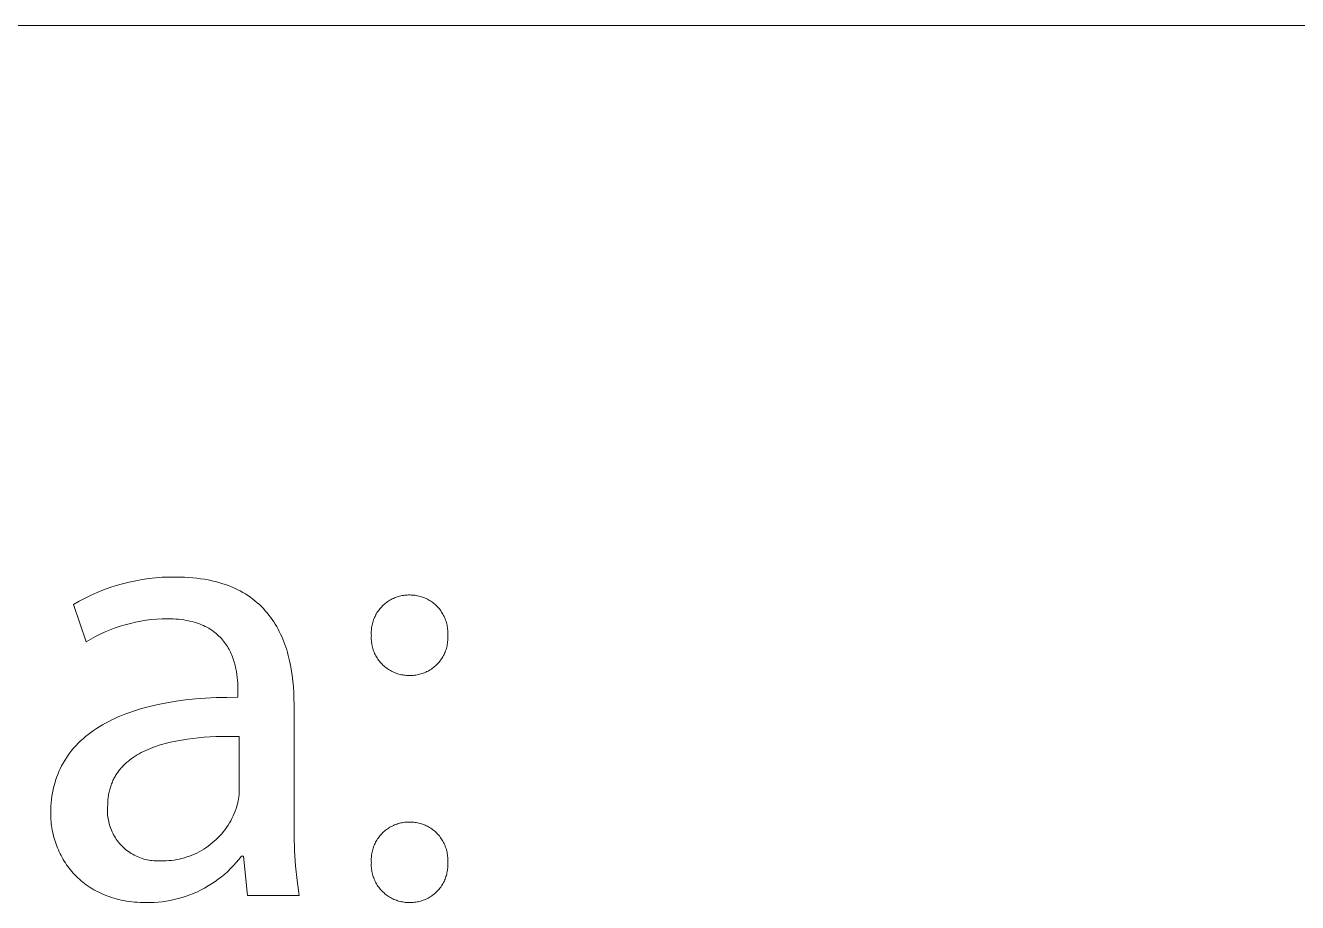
# Model space of a CAD drawing. Header units: millimetres. Extents: x 1287 to 5317, y -239 to 2577.
# Drawn here: x 5060.4 to 5140.2, y 43.8 to 98.8 of the extents above; entities that cross this region are included whole.
import ezdxf

# ---------------------------------------------------------------- set-up
doc = ezdxf.new("R2010")
doc.units = ezdxf.units.MM
doc.header["$MEASUREMENT"] = 0
doc.layers.add('Domyślny', color=7, linetype='Continuous', true_color=0x000000)

msp = doc.modelspace()

# ---------------------------------------------------------------- linework, layer by layer
at = {"layer": 'Domyślny', "color": 18, "lineweight": 15, "true_color": 0x000000}
for p, q in [((4961.241, 98.791), (5313.209, 98.791)), ((5066.482, 63.784), (5066.89, 63.886)), ((5066.89, 63.886), (5067.301, 63.975)), ((5067.301, 63.975), (5067.715, 64.049)), ((5067.715, 64.049), (5068.131, 64.109)), ((5068.131, 64.109), (5068.549, 64.154)), ((5068.549, 64.154), (5068.969, 64.185)), ((5068.969, 64.185), (5069.389, 64.202)), ((5069.389, 64.202), (5069.81, 64.203)), ((5069.81, 64.203), (5070.086, 64.201)), ((5070.086, 64.201), (5070.356, 64.192)), ((5070.356, 64.192), (5070.62, 64.177)), ((5070.62, 64.177), (5070.877, 64.157)), ((5070.877, 64.157), (5071.128, 64.131)), ((5071.128, 64.131), (5071.373, 64.1)), ((5071.373, 64.1), (5071.611, 64.063)), ((5071.611, 64.063), (5071.843, 64.021)), ((5071.843, 64.021), (5072.069, 63.974)), ((5072.069, 63.974), (5072.29, 63.922)), ((5072.29, 63.922), (5072.504, 63.864)), ((5072.504, 63.864), (5072.712, 63.802)), ((5064.131, 62.879), (5064.509, 63.064)), ((5064.509, 63.064), (5064.893, 63.235)), ((5064.893, 63.235), (5065.283, 63.393)), ((5065.283, 63.393), (5065.678, 63.537)), ((5065.678, 63.537), (5066.078, 63.667)), ((5066.078, 63.667), (5066.482, 63.784)), ((5072.712, 63.802), (5072.915, 63.735)), ((5072.915, 63.735), (5073.112, 63.664)), ((5073.112, 63.664), (5073.303, 63.587)), ((5073.303, 63.587), (5073.489, 63.507)), ((5073.489, 63.507), (5073.669, 63.421)), ((5073.669, 63.421), (5073.844, 63.332)), ((5073.844, 63.332), (5074.013, 63.238)), ((5074.013, 63.238), (5074.177, 63.14)), ((5074.177, 63.14), (5074.336, 63.038)), ((5074.336, 63.038), (5074.49, 62.933)), ((5083.924, 63.02), (5084.005, 63.037)), ((5084.005, 63.037), (5084.085, 63.05)), ((5084.085, 63.05), (5084.167, 63.062)), ((5084.167, 63.062), (5084.248, 63.07)), ((5084.248, 63.07), (5084.33, 63.075)), ((5084.33, 63.075), (5084.412, 63.078)), ((5084.412, 63.078), (5084.494, 63.077)), ((5084.494, 63.077), (5084.576, 63.076)), ((5084.576, 63.076), (5084.657, 63.073)), ((5084.657, 63.073), (5084.738, 63.066)), ((5084.738, 63.066), (5084.818, 63.056)), ((5084.818, 63.056), (5084.899, 63.044)), ((5084.899, 63.044), (5084.979, 63.029)), ((5084.979, 63.029), (5085.058, 63.012)), ((5063.395, 62.472), (5063.759, 62.682)), ((5064.2, 60.137), (5063.395, 62.472)), ((5063.759, 62.682), (5064.131, 62.879)), ((5074.49, 62.933), (5074.639, 62.823)), ((5074.639, 62.823), (5074.782, 62.709)), ((5074.782, 62.709), (5074.921, 62.592)), ((5074.921, 62.592), (5075.055, 62.472)), ((5075.055, 62.472), (5075.184, 62.348)), ((5075.184, 62.348), (5075.308, 62.22)), ((5082.619, 62.219), (5082.672, 62.281)), ((5082.672, 62.281), (5082.728, 62.342)), ((5082.728, 62.342), (5082.785, 62.4)), ((5082.785, 62.4), (5082.845, 62.456)), ((5082.845, 62.456), (5082.906, 62.511)), ((5082.906, 62.511), (5082.97, 62.563)), ((5082.97, 62.563), (5083.035, 62.613)), ((5083.035, 62.613), (5083.102, 62.661)), ((5083.102, 62.661), (5083.17, 62.706)), ((5083.17, 62.706), (5083.24, 62.749)), ((5083.24, 62.749), (5083.312, 62.789)), ((5083.312, 62.789), (5083.384, 62.827)), ((5083.384, 62.827), (5083.458, 62.863)), ((5083.458, 62.863), (5083.534, 62.896)), ((5083.534, 62.896), (5083.61, 62.926)), ((5083.61, 62.926), (5083.687, 62.953)), ((5083.687, 62.953), (5083.765, 62.978)), ((5083.765, 62.978), (5083.844, 63)), ((5083.844, 63), (5083.924, 63.02)), ((5085.058, 63.012), (5085.137, 62.991)), ((5085.137, 62.991), (5085.214, 62.968)), ((5085.214, 62.968), (5085.292, 62.943)), ((5085.292, 62.943), (5085.368, 62.914)), ((5085.368, 62.914), (5085.443, 62.884)), ((5085.443, 62.884), (5085.517, 62.85)), ((5085.517, 62.85), (5085.59, 62.814)), ((5085.59, 62.814), (5085.661, 62.776)), ((5085.661, 62.776), (5085.732, 62.735)), ((5085.732, 62.735), (5085.8, 62.692)), ((5085.8, 62.692), (5085.868, 62.646)), ((5085.868, 62.646), (5085.933, 62.598)), ((5085.933, 62.598), (5085.997, 62.548)), ((5085.997, 62.548), (5086.059, 62.496)), ((5086.059, 62.496), (5086.12, 62.442)), ((5086.12, 62.442), (5086.178, 62.385)), ((5086.178, 62.385), (5086.235, 62.327)), ((5086.235, 62.327), (5086.289, 62.267)), ((5086.289, 62.267), (5086.342, 62.205)), ((5067.621, 61.438), (5067.293, 61.374)), ((5067.952, 61.491), (5067.621, 61.438)), ((5068.284, 61.532), (5067.952, 61.491)), ((5068.617, 61.561), (5068.284, 61.532)), ((5068.952, 61.58), (5068.617, 61.561)), ((5069.286, 61.586), (5068.952, 61.58)), ((5069.47, 61.584), (5069.286, 61.586)), ((5069.65, 61.578), (5069.47, 61.584)), ((5069.824, 61.568), (5069.65, 61.578)), ((5069.993, 61.553), (5069.824, 61.568)), ((5070.157, 61.535), (5069.993, 61.553)), ((5070.316, 61.513), (5070.157, 61.535)), ((5070.471, 61.487), (5070.316, 61.513)), ((5070.621, 61.458), (5070.471, 61.487)), ((5070.766, 61.425), (5070.621, 61.458)), ((5075.308, 62.22), (5075.428, 62.09)), ((5075.428, 62.09), (5075.543, 61.956)), ((5075.543, 61.956), (5075.654, 61.819)), ((5075.654, 61.819), (5075.76, 61.679)), ((5075.76, 61.679), (5075.862, 61.536)), ((5075.862, 61.536), (5075.959, 61.39)), ((5082.163, 61.353), (5082.187, 61.432)), ((5082.187, 61.432), (5082.214, 61.51)), ((5082.214, 61.51), (5082.243, 61.586)), ((5082.243, 61.586), (5082.275, 61.662)), ((5082.275, 61.662), (5082.309, 61.737)), ((5082.309, 61.737), (5082.346, 61.81)), ((5082.346, 61.81), (5082.385, 61.882)), ((5082.385, 61.882), (5082.427, 61.952)), ((5082.427, 61.952), (5082.472, 62.021)), ((5082.472, 62.021), (5082.518, 62.089)), ((5082.518, 62.089), (5082.567, 62.155)), ((5082.567, 62.155), (5082.619, 62.219)), ((5086.342, 62.205), (5086.392, 62.141)), ((5086.392, 62.141), (5086.44, 62.075)), ((5086.44, 62.075), (5086.486, 62.008)), ((5086.486, 62.008), (5086.529, 61.939)), ((5086.529, 61.939), (5086.57, 61.869)), ((5086.57, 61.869), (5086.609, 61.798)), ((5086.609, 61.798), (5086.645, 61.725)), ((5086.645, 61.725), (5086.679, 61.651)), ((5086.679, 61.651), (5086.71, 61.576)), ((5086.71, 61.576), (5086.738, 61.5)), ((5086.738, 61.5), (5086.764, 61.423)), ((5065.384, 60.759), (5065.08, 60.619)), ((5065.693, 60.889), (5065.384, 60.759)), ((5066.006, 61.008), (5065.693, 60.889)), ((5066.323, 61.116), (5066.006, 61.008)), ((5066.643, 61.213), (5066.323, 61.116)), ((5066.966, 61.299), (5066.643, 61.213)), ((5067.293, 61.374), (5066.966, 61.299)), ((5070.907, 61.389), (5070.766, 61.425)), ((5071.043, 61.35), (5070.907, 61.389)), ((5071.175, 61.307), (5071.043, 61.35)), ((5071.303, 61.261), (5071.175, 61.307)), ((5071.426, 61.213), (5071.303, 61.261)), ((5071.545, 61.161), (5071.426, 61.213)), ((5071.66, 61.106), (5071.545, 61.161)), ((5071.771, 61.049), (5071.66, 61.106)), ((5071.878, 60.989), (5071.771, 61.049)), ((5071.98, 60.927), (5071.878, 60.989)), ((5072.08, 60.862), (5071.98, 60.927)), ((5072.175, 60.795), (5072.08, 60.862)), ((5072.267, 60.726), (5072.175, 60.795)), ((5072.355, 60.654), (5072.267, 60.726)), ((5072.439, 60.581), (5072.355, 60.654)), ((5075.959, 61.39), (5076.052, 61.242)), ((5076.052, 61.242), (5076.142, 61.091)), ((5076.142, 61.091), (5076.227, 60.938)), ((5076.227, 60.938), (5076.308, 60.782)), ((5076.308, 60.782), (5076.385, 60.624)), ((5082.073, 60.705), (5082.074, 60.787)), ((5082.074, 60.623), (5082.073, 60.705)), ((5082.074, 60.787), (5082.079, 60.869)), ((5082.079, 60.869), (5082.086, 60.951)), ((5082.086, 60.951), (5082.096, 61.032)), ((5082.096, 61.032), (5082.108, 61.113)), ((5082.108, 61.113), (5082.124, 61.194)), ((5082.124, 61.194), (5082.142, 61.274)), ((5082.142, 61.274), (5082.163, 61.353)), ((5086.764, 61.423), (5086.788, 61.345)), ((5086.788, 61.345), (5086.808, 61.267)), ((5086.808, 61.267), (5086.826, 61.187)), ((5086.826, 61.187), (5086.841, 61.108)), ((5086.841, 61.108), (5086.854, 61.027)), ((5086.854, 61.027), (5086.863, 60.947)), ((5086.863, 60.947), (5086.87, 60.866)), ((5086.87, 60.866), (5086.874, 60.785)), ((5086.874, 60.785), (5086.876, 60.703)), ((5086.876, 60.703), (5086.874, 60.622)), ((5064.488, 60.308), (5064.2, 60.137)), ((5064.781, 60.468), (5064.488, 60.308)), ((5065.08, 60.619), (5064.781, 60.468)), ((5072.52, 60.505), (5072.439, 60.581)), ((5072.598, 60.428), (5072.52, 60.505)), ((5072.672, 60.349), (5072.598, 60.428)), ((5072.743, 60.268), (5072.672, 60.349)), ((5072.811, 60.186), (5072.743, 60.268)), ((5072.875, 60.102), (5072.811, 60.186)), ((5072.937, 60.017), (5072.875, 60.102)), ((5072.995, 59.931), (5072.937, 60.017)), ((5073.051, 59.843), (5072.995, 59.931)), ((5073.104, 59.755), (5073.051, 59.843)), ((5076.385, 60.624), (5076.458, 60.464)), ((5076.458, 60.464), (5076.527, 60.301)), ((5076.527, 60.301), (5076.593, 60.137)), ((5076.593, 60.137), (5076.654, 59.971)), ((5076.654, 59.971), (5076.713, 59.802)), ((5082.079, 60.541), (5082.074, 60.623)), ((5082.074, 60.376), (5082.075, 60.459)), ((5082.076, 60.294), (5082.074, 60.376)), ((5082.075, 60.459), (5082.079, 60.541)), ((5082.081, 60.211), (5082.076, 60.294)), ((5082.089, 60.129), (5082.081, 60.211)), ((5082.1, 60.048), (5082.089, 60.129)), ((5082.113, 59.966), (5082.1, 60.048)), ((5082.13, 59.886), (5082.113, 59.966)), ((5082.149, 59.805), (5082.13, 59.886)), ((5086.824, 59.891), (5086.805, 59.811)), ((5086.84, 59.971), (5086.824, 59.891)), ((5086.852, 60.052), (5086.84, 59.971)), ((5086.862, 60.133), (5086.852, 60.052)), ((5086.87, 60.214), (5086.862, 60.133)), ((5086.874, 60.622), (5086.87, 60.541)), ((5086.87, 60.541), (5086.874, 60.459)), ((5086.874, 60.296), (5086.87, 60.214)), ((5086.874, 60.459), (5086.875, 60.378)), ((5086.875, 60.378), (5086.874, 60.296)), ((5073.154, 59.665), (5073.104, 59.755)), ((5073.201, 59.574), (5073.154, 59.665)), ((5073.246, 59.483), (5073.201, 59.574)), ((5073.288, 59.391), (5073.246, 59.483)), ((5073.327, 59.299), (5073.288, 59.391)), ((5073.365, 59.206), (5073.327, 59.299)), ((5073.4, 59.112), (5073.365, 59.206)), ((5073.432, 59.019), (5073.4, 59.112)), ((5076.713, 59.802), (5076.768, 59.633)), ((5076.768, 59.633), (5076.819, 59.461)), ((5076.819, 59.461), (5076.867, 59.288)), ((5076.867, 59.288), (5076.911, 59.114)), ((5076.911, 59.114), (5076.953, 58.938)), ((5082.171, 59.726), (5082.149, 59.805)), ((5082.196, 59.647), (5082.171, 59.726)), ((5082.223, 59.569), (5082.196, 59.647)), ((5082.253, 59.493), (5082.223, 59.569)), ((5082.286, 59.417), (5082.253, 59.493)), ((5082.321, 59.343), (5082.286, 59.417)), ((5082.359, 59.269), (5082.321, 59.343)), ((5082.4, 59.198), (5082.359, 59.269)), ((5082.443, 59.127), (5082.4, 59.198)), ((5082.488, 59.059), (5082.443, 59.127)), ((5082.536, 58.991), (5082.488, 59.059)), ((5086.475, 59.068), (5086.428, 59.001)), ((5086.519, 59.137), (5086.475, 59.068)), ((5086.561, 59.207), (5086.519, 59.137)), ((5086.601, 59.278), (5086.561, 59.207)), ((5086.638, 59.351), (5086.601, 59.278)), ((5086.673, 59.425), (5086.638, 59.351)), ((5086.705, 59.5), (5086.673, 59.425)), ((5086.734, 59.577), (5086.705, 59.5)), ((5086.76, 59.654), (5086.734, 59.577)), ((5086.784, 59.732), (5086.76, 59.654)), ((5086.805, 59.811), (5086.784, 59.732)), ((5073.462, 58.925), (5073.432, 59.019)), ((5073.491, 58.831), (5073.462, 58.925)), ((5073.517, 58.737), (5073.491, 58.831)), ((5073.541, 58.643), (5073.517, 58.737)), ((5073.563, 58.549), (5073.541, 58.643)), ((5073.584, 58.455), (5073.563, 58.549)), ((5073.619, 58.27), (5073.584, 58.455)), ((5073.648, 58.086), (5073.619, 58.27)), ((5076.953, 58.938), (5076.991, 58.761)), ((5076.991, 58.761), (5077.026, 58.582)), ((5077.026, 58.582), (5077.058, 58.403)), ((5077.058, 58.403), (5077.113, 58.042)), ((5082.586, 58.926), (5082.536, 58.991)), ((5082.639, 58.862), (5082.586, 58.926)), ((5082.693, 58.8), (5082.639, 58.862)), ((5082.75, 58.74), (5082.693, 58.8)), ((5082.809, 58.683), (5082.75, 58.74)), ((5082.869, 58.627), (5082.809, 58.683)), ((5082.932, 58.573), (5082.869, 58.627)), ((5082.996, 58.522), (5082.932, 58.573)), ((5083.063, 58.473), (5082.996, 58.522)), ((5083.13, 58.426), (5083.063, 58.473)), ((5083.2, 58.381), (5083.13, 58.426)), ((5083.271, 58.34), (5083.2, 58.381)), ((5083.343, 58.3), (5083.271, 58.34)), ((5083.417, 58.263), (5083.343, 58.3)), ((5083.492, 58.229), (5083.417, 58.263)), ((5085.488, 58.236), (5085.412, 58.204)), ((5085.562, 58.271), (5085.488, 58.236)), ((5085.634, 58.308), (5085.562, 58.271)), ((5085.706, 58.348), (5085.634, 58.308)), ((5085.776, 58.39), (5085.706, 58.348)), ((5085.844, 58.435), (5085.776, 58.39)), ((5085.911, 58.482), (5085.844, 58.435)), ((5085.976, 58.531), (5085.911, 58.482)), ((5086.04, 58.583), (5085.976, 58.531)), ((5086.101, 58.637), (5086.04, 58.583)), ((5086.161, 58.693), (5086.101, 58.637)), ((5086.219, 58.751), (5086.161, 58.693)), ((5086.274, 58.81), (5086.219, 58.751)), ((5086.328, 58.872), (5086.274, 58.81)), ((5086.379, 58.936), (5086.328, 58.872)), ((5086.428, 59.001), (5086.379, 58.936)), ((5073.671, 57.906), (5073.648, 58.086)), ((5073.688, 57.729), (5073.671, 57.906)), ((5073.701, 57.558), (5073.688, 57.729)), ((5073.709, 57.391), (5073.701, 57.558)), ((5077.113, 58.042), (5077.157, 57.677)), ((5077.157, 57.677), (5077.19, 57.311)), ((5083.568, 58.197), (5083.492, 58.229)), ((5083.645, 58.168), (5083.568, 58.197)), ((5083.723, 58.142), (5083.645, 58.168)), ((5083.802, 58.118), (5083.723, 58.142)), ((5083.882, 58.098), (5083.802, 58.118)), ((5083.963, 58.08), (5083.882, 58.098)), ((5084.044, 58.064), (5083.963, 58.08)), ((5084.125, 58.052), (5084.044, 58.064)), ((5084.207, 58.043), (5084.125, 58.052)), ((5084.289, 58.036), (5084.207, 58.043)), ((5084.372, 58.032), (5084.289, 58.036)), ((5084.454, 58.031), (5084.372, 58.032)), ((5084.536, 58.03), (5084.454, 58.031)), ((5084.618, 58.032), (5084.536, 58.03)), ((5084.699, 58.037), (5084.618, 58.032)), ((5084.781, 58.044), (5084.699, 58.037)), ((5084.862, 58.054), (5084.781, 58.044)), ((5084.942, 58.068), (5084.862, 58.054)), ((5085.023, 58.083), (5084.942, 58.068)), ((5085.102, 58.102), (5085.023, 58.083)), ((5085.181, 58.124), (5085.102, 58.102)), ((5085.259, 58.148), (5085.181, 58.124)), ((5085.336, 58.175), (5085.259, 58.148)), ((5085.412, 58.204), (5085.336, 58.175)), ((5071.686, 56.607), (5072.342, 56.64)), ((5072.342, 56.64), (5073.019, 56.658)), ((5073.019, 56.658), (5073.715, 56.661)), ((5073.714, 57.231), (5073.709, 57.391)), ((5073.715, 57.077), (5073.714, 57.231)), ((5073.715, 56.661), (5073.715, 57.077)), ((5077.19, 57.311), (5077.213, 56.943)), ((5077.213, 56.943), (5077.227, 56.574)), ((5067.162, 55.797), (5067.406, 55.875)), ((5067.406, 55.875), (5067.655, 55.95)), ((5067.655, 55.95), (5067.91, 56.021)), ((5067.91, 56.021), (5068.169, 56.088)), ((5068.169, 56.088), (5068.704, 56.212)), ((5068.704, 56.212), (5069.259, 56.321)), ((5069.259, 56.321), (5069.836, 56.415)), ((5069.836, 56.415), (5070.432, 56.494)), ((5070.432, 56.494), (5071.049, 56.558)), ((5071.049, 56.558), (5071.686, 56.607)), ((5077.227, 56.574), (5077.231, 56.205)), ((5077.231, 56.205), (5077.231, 48.917)), ((5065.405, 55.042), (5065.606, 55.148)), ((5065.606, 55.148), (5065.812, 55.252)), ((5065.812, 55.252), (5066.024, 55.352)), ((5066.024, 55.352), (5066.241, 55.448)), ((5066.241, 55.448), (5066.463, 55.54)), ((5066.463, 55.54), (5066.691, 55.629)), ((5066.691, 55.629), (5066.924, 55.715)), ((5066.924, 55.715), (5067.162, 55.797)), ((5064.155, 54.196), (5064.316, 54.327)), ((5064.316, 54.327), (5064.484, 54.455)), ((5064.484, 54.455), (5064.657, 54.579)), ((5064.657, 54.579), (5064.836, 54.7)), ((5064.836, 54.7), (5065.02, 54.817)), ((5065.02, 54.817), (5065.21, 54.931)), ((5065.21, 54.931), (5065.405, 55.042)), ((5063.301, 53.338), (5063.429, 53.489)), ((5063.429, 53.489), (5063.563, 53.637)), ((5063.563, 53.637), (5063.702, 53.782)), ((5063.702, 53.782), (5063.847, 53.924)), ((5063.847, 53.924), (5063.998, 54.062)), ((5063.998, 54.062), (5064.155, 54.196)), ((5068.219, 53.455), (5068.073, 53.394)), ((5068.369, 53.513), (5068.219, 53.455)), ((5068.521, 53.569), (5068.369, 53.513)), ((5068.676, 53.622), (5068.521, 53.569)), ((5068.833, 53.672), (5068.676, 53.622)), ((5068.993, 53.719), (5068.833, 53.672)), ((5069.155, 53.764), (5068.993, 53.719)), ((5069.485, 53.846), (5069.155, 53.764)), ((5069.824, 53.919), (5069.485, 53.846)), ((5070.169, 53.983), (5069.824, 53.919)), ((5070.519, 54.037), (5070.169, 53.983)), ((5070.875, 54.084), (5070.519, 54.037)), ((5071.235, 54.122), (5070.875, 54.084)), ((5071.599, 54.153), (5071.235, 54.122)), ((5071.964, 54.177), (5071.599, 54.153)), ((5072.331, 54.194), (5071.964, 54.177)), ((5073.066, 54.211), (5072.331, 54.194)), ((5073.796, 54.205), (5073.066, 54.211)), ((5073.796, 50.81), (5073.796, 54.205)), ((5062.748, 52.53), (5062.847, 52.698)), ((5062.847, 52.698), (5062.952, 52.863)), ((5062.952, 52.863), (5063.063, 53.024)), ((5063.063, 53.024), (5063.179, 53.183)), ((5063.179, 53.183), (5063.301, 53.338)), ((5066.841, 52.664), (5066.786, 52.617)), ((5066.898, 52.709), (5066.841, 52.664)), ((5067.014, 52.798), (5066.898, 52.709)), ((5067.134, 52.884), (5067.014, 52.798)), ((5067.258, 52.966), (5067.134, 52.884)), ((5067.385, 53.045), (5067.258, 52.966)), ((5067.516, 53.121), (5067.385, 53.045)), ((5067.651, 53.194), (5067.516, 53.121)), ((5067.788, 53.264), (5067.651, 53.194)), ((5067.929, 53.33), (5067.788, 53.264)), ((5068.073, 53.394), (5067.929, 53.33)), ((5062.411, 51.824), (5062.486, 52.006)), ((5062.486, 52.006), (5062.568, 52.184)), ((5062.568, 52.184), (5062.655, 52.358)), ((5062.655, 52.358), (5062.748, 52.53)), ((5066.12, 51.874), (5066.082, 51.814)), ((5066.161, 51.933), (5066.12, 51.874)), ((5066.202, 51.991), (5066.161, 51.933)), ((5066.244, 52.048), (5066.202, 51.991)), ((5066.288, 52.105), (5066.244, 52.048)), ((5066.333, 52.16), (5066.288, 52.105)), ((5066.379, 52.214), (5066.333, 52.16)), ((5066.426, 52.268), (5066.379, 52.214)), ((5066.474, 52.32), (5066.426, 52.268)), ((5066.523, 52.372), (5066.474, 52.32)), ((5066.574, 52.423), (5066.523, 52.372)), ((5066.625, 52.473), (5066.574, 52.423)), ((5066.678, 52.522), (5066.625, 52.473)), ((5066.731, 52.57), (5066.678, 52.522)), ((5066.786, 52.617), (5066.731, 52.57)), ((5062.122, 50.87), (5062.168, 51.067)), ((5062.168, 51.067), (5062.22, 51.261)), ((5062.22, 51.261), (5062.277, 51.452)), ((5062.277, 51.452), (5062.341, 51.64)), ((5062.341, 51.64), (5062.411, 51.824)), ((5065.738, 51.091), (5065.715, 51.02)), ((5065.763, 51.162), (5065.738, 51.091)), ((5065.789, 51.232), (5065.763, 51.162)), ((5065.816, 51.3), (5065.789, 51.232)), ((5065.845, 51.368), (5065.816, 51.3)), ((5065.875, 51.435), (5065.845, 51.368)), ((5065.906, 51.5), (5065.875, 51.435)), ((5065.938, 51.565), (5065.906, 51.5)), ((5065.972, 51.629), (5065.938, 51.565)), ((5066.008, 51.692), (5065.972, 51.629)), ((5066.044, 51.754), (5066.008, 51.692)), ((5066.082, 51.814), (5066.044, 51.754)), ((5062, 50.049), (5062.021, 50.259)), ((5062.021, 50.259), (5062.049, 50.466)), ((5062.049, 50.466), (5062.082, 50.669)), ((5062.082, 50.669), (5062.122, 50.87)), ((5065.57, 50.327), (5065.562, 50.245)), ((5065.58, 50.408), (5065.57, 50.327)), ((5065.592, 50.488), (5065.58, 50.408)), ((5065.605, 50.567), (5065.592, 50.488)), ((5065.62, 50.645), (5065.605, 50.567)), ((5065.636, 50.722), (5065.62, 50.645)), ((5065.654, 50.798), (5065.636, 50.722)), ((5065.673, 50.873), (5065.654, 50.798)), ((5065.693, 50.947), (5065.673, 50.873)), ((5065.715, 51.02), (5065.693, 50.947)), ((5073.727, 50.175), (5073.749, 50.301)), ((5073.749, 50.301), (5073.768, 50.428)), ((5073.768, 50.428), (5073.781, 50.555)), ((5073.781, 50.555), (5073.791, 50.682)), ((5073.791, 50.682), (5073.796, 50.81)), ((5061.972, 49.401), (5061.975, 49.62)), ((5061.975, 49.62), (5061.984, 49.836)), ((5061.984, 49.836), (5062, 50.049)), ((5065.531, 49.6), (5065.53, 49.492)), ((5065.53, 49.492), (5065.534, 49.383)), ((5065.534, 49.708), (5065.531, 49.6)), ((5065.542, 49.817), (5065.534, 49.708)), ((5065.543, 49.904), (5065.542, 49.817)), ((5065.545, 49.991), (5065.543, 49.904)), ((5065.549, 50.077), (5065.545, 49.991)), ((5065.555, 50.161), (5065.549, 50.077)), ((5065.562, 50.245), (5065.555, 50.161)), ((5073.476, 49.373), (5073.538, 49.527)), ((5073.538, 49.527), (5073.594, 49.682)), ((5073.594, 49.682), (5073.634, 49.804)), ((5073.634, 49.804), (5073.669, 49.927)), ((5073.669, 49.927), (5073.7, 50.051)), ((5073.7, 50.051), (5073.727, 50.175)), ((5061.973, 49.269), (5061.972, 49.401)), ((5061.978, 49.137), (5061.973, 49.269)), ((5061.985, 49.005), (5061.978, 49.137)), ((5061.996, 48.873), (5061.985, 49.005)), ((5062.009, 48.742), (5061.996, 48.873)), ((5062.025, 48.611), (5062.009, 48.742)), ((5065.534, 49.383), (5065.542, 49.275)), ((5065.542, 49.275), (5065.553, 49.167)), ((5065.553, 49.167), (5065.568, 49.06)), ((5065.568, 49.06), (5065.586, 48.953)), ((5065.586, 48.953), (5065.608, 48.847)), ((5065.608, 48.847), (5065.634, 48.742)), ((5065.634, 48.742), (5065.664, 48.637)), ((5073.089, 48.64), (5073.176, 48.781)), ((5073.176, 48.781), (5073.259, 48.925)), ((5073.259, 48.925), (5073.336, 49.072)), ((5073.336, 49.072), (5073.408, 49.221)), ((5073.408, 49.221), (5073.476, 49.373)), ((5077.231, 48.917), (5077.231, 47.977)), ((5083.534, 48.656), (5083.61, 48.687)), ((5083.61, 48.687), (5083.687, 48.714)), ((5083.687, 48.714), (5083.765, 48.739)), ((5083.765, 48.739), (5083.844, 48.761)), ((5083.844, 48.761), (5083.924, 48.781)), ((5083.924, 48.781), (5084.005, 48.797)), ((5084.005, 48.797), (5084.085, 48.811)), ((5084.085, 48.811), (5084.167, 48.822)), ((5084.167, 48.822), (5084.248, 48.831)), ((5084.248, 48.831), (5084.33, 48.836)), ((5084.33, 48.836), (5084.412, 48.839)), ((5084.412, 48.839), (5084.494, 48.838)), ((5084.494, 48.838), (5084.576, 48.837)), ((5084.576, 48.837), (5084.657, 48.833)), ((5084.657, 48.833), (5084.738, 48.827)), ((5084.738, 48.827), (5084.818, 48.817)), ((5084.818, 48.817), (5084.899, 48.805)), ((5084.899, 48.805), (5084.979, 48.79)), ((5084.979, 48.79), (5085.058, 48.773)), ((5085.058, 48.773), (5085.137, 48.752)), ((5085.137, 48.752), (5085.214, 48.729)), ((5085.214, 48.729), (5085.292, 48.704)), ((5085.292, 48.704), (5085.368, 48.675)), ((5085.368, 48.675), (5085.443, 48.644)), ((5062.045, 48.48), (5062.025, 48.611)), ((5062.067, 48.35), (5062.045, 48.48)), ((5062.092, 48.221), (5062.067, 48.35)), ((5062.12, 48.092), (5062.092, 48.221)), ((5062.151, 47.964), (5062.12, 48.092)), ((5062.185, 47.836), (5062.151, 47.964)), ((5065.664, 48.637), (5065.697, 48.534)), ((5065.697, 48.534), (5065.733, 48.432)), ((5065.733, 48.432), (5065.773, 48.331)), ((5065.773, 48.331), (5065.817, 48.232)), ((5065.817, 48.232), (5065.864, 48.134)), ((5065.864, 48.134), (5065.914, 48.038)), ((5065.914, 48.038), (5065.968, 47.944)), ((5065.968, 47.944), (5066.025, 47.852)), ((5072.47, 47.863), (5072.584, 47.984)), ((5072.584, 47.984), (5072.694, 48.108)), ((5072.694, 48.108), (5072.799, 48.236)), ((5072.799, 48.236), (5072.901, 48.367)), ((5072.901, 48.367), (5072.997, 48.502)), ((5072.997, 48.502), (5073.089, 48.64)), ((5077.231, 47.977), (5077.264, 47.038)), ((5082.518, 47.85), (5082.567, 47.916)), ((5082.567, 47.916), (5082.619, 47.98)), ((5082.619, 47.98), (5082.672, 48.042)), ((5082.672, 48.042), (5082.728, 48.102)), ((5082.728, 48.102), (5082.785, 48.161)), ((5082.785, 48.161), (5082.845, 48.217)), ((5082.845, 48.217), (5082.906, 48.272)), ((5082.906, 48.272), (5082.97, 48.324)), ((5082.97, 48.324), (5083.035, 48.374)), ((5083.035, 48.374), (5083.102, 48.421)), ((5083.102, 48.421), (5083.17, 48.467)), ((5083.17, 48.467), (5083.24, 48.51)), ((5083.24, 48.51), (5083.312, 48.55)), ((5083.312, 48.55), (5083.384, 48.588)), ((5083.384, 48.588), (5083.458, 48.623)), ((5083.458, 48.623), (5083.534, 48.656)), ((5085.443, 48.644), (5085.517, 48.611)), ((5085.517, 48.611), (5085.59, 48.575)), ((5085.59, 48.575), (5085.661, 48.536)), ((5085.661, 48.536), (5085.732, 48.496)), ((5085.732, 48.496), (5085.8, 48.452)), ((5085.8, 48.452), (5085.868, 48.407)), ((5085.868, 48.407), (5085.933, 48.359)), ((5085.933, 48.359), (5085.997, 48.309)), ((5085.997, 48.309), (5086.059, 48.257)), ((5086.059, 48.257), (5086.12, 48.202)), ((5086.12, 48.202), (5086.178, 48.146)), ((5086.178, 48.146), (5086.235, 48.088)), ((5086.235, 48.088), (5086.289, 48.027)), ((5086.289, 48.027), (5086.342, 47.965)), ((5086.342, 47.965), (5086.392, 47.901)), ((5086.392, 47.901), (5086.44, 47.836)), ((5062.222, 47.71), (5062.185, 47.836)), ((5062.262, 47.584), (5062.222, 47.71)), ((5062.305, 47.459), (5062.262, 47.584)), ((5062.35, 47.335), (5062.305, 47.459)), ((5062.399, 47.212), (5062.35, 47.335)), ((5062.451, 47.09), (5062.399, 47.212)), ((5062.505, 46.97), (5062.451, 47.09)), ((5066.025, 47.852), (5066.084, 47.761)), ((5066.084, 47.761), (5066.147, 47.673)), ((5066.147, 47.673), (5066.214, 47.587)), ((5066.214, 47.587), (5066.282, 47.504)), ((5066.282, 47.504), (5066.354, 47.422)), ((5066.354, 47.422), (5066.429, 47.344)), ((5066.429, 47.344), (5066.506, 47.268)), ((5066.506, 47.268), (5066.586, 47.194)), ((5066.586, 47.194), (5066.668, 47.124)), ((5066.668, 47.124), (5066.753, 47.056)), ((5071.424, 47.054), (5071.566, 47.139)), ((5071.566, 47.139), (5071.705, 47.229)), ((5071.705, 47.229), (5071.842, 47.323)), ((5071.842, 47.323), (5071.974, 47.423)), ((5071.974, 47.423), (5072.104, 47.526)), ((5072.104, 47.526), (5072.23, 47.635)), ((5072.23, 47.635), (5072.352, 47.747)), ((5072.352, 47.747), (5072.47, 47.863)), ((5082.142, 47.035), (5082.163, 47.114)), ((5082.163, 47.114), (5082.187, 47.193)), ((5082.187, 47.193), (5082.214, 47.27)), ((5082.214, 47.27), (5082.243, 47.347)), ((5082.243, 47.347), (5082.275, 47.423)), ((5082.275, 47.423), (5082.309, 47.497)), ((5082.309, 47.497), (5082.346, 47.571)), ((5082.346, 47.571), (5082.385, 47.643)), ((5082.385, 47.643), (5082.427, 47.713)), ((5082.427, 47.713), (5082.472, 47.782)), ((5082.472, 47.782), (5082.518, 47.85)), ((5086.44, 47.836), (5086.486, 47.769)), ((5086.486, 47.769), (5086.529, 47.7)), ((5086.529, 47.7), (5086.57, 47.63)), ((5086.57, 47.63), (5086.609, 47.559)), ((5086.609, 47.559), (5086.645, 47.486)), ((5086.645, 47.486), (5086.679, 47.412)), ((5086.679, 47.412), (5086.71, 47.337)), ((5086.71, 47.337), (5086.738, 47.261)), ((5086.738, 47.261), (5086.764, 47.184)), ((5086.764, 47.184), (5086.788, 47.106)), ((5086.788, 47.106), (5086.808, 47.027)), ((5062.562, 46.851), (5062.505, 46.97)), ((5062.623, 46.733), (5062.562, 46.851)), ((5062.686, 46.616), (5062.623, 46.733)), ((5062.752, 46.501), (5062.686, 46.616)), ((5062.821, 46.387), (5062.752, 46.501)), ((5062.893, 46.275), (5062.821, 46.387)), ((5062.968, 46.164), (5062.893, 46.275)), ((5066.753, 47.056), (5066.84, 46.991)), ((5066.84, 46.991), (5066.929, 46.929)), ((5066.929, 46.929), (5067.02, 46.871)), ((5067.02, 46.871), (5067.113, 46.815)), ((5067.113, 46.815), (5067.208, 46.763)), ((5067.208, 46.763), (5067.305, 46.714)), ((5067.305, 46.714), (5067.403, 46.669)), ((5067.403, 46.669), (5067.503, 46.627)), ((5067.503, 46.627), (5067.605, 46.588)), ((5067.605, 46.588), (5067.707, 46.553)), ((5067.707, 46.553), (5067.811, 46.521)), ((5067.811, 46.521), (5067.916, 46.494)), ((5067.916, 46.494), (5068.021, 46.469)), ((5068.021, 46.469), (5068.128, 46.449)), ((5068.128, 46.449), (5068.235, 46.432)), ((5068.235, 46.432), (5068.342, 46.418)), ((5068.342, 46.418), (5068.45, 46.409)), ((5068.45, 46.409), (5068.559, 46.403)), ((5068.559, 46.403), (5068.667, 46.401)), ((5068.667, 46.401), (5068.775, 46.402)), ((5068.775, 46.402), (5068.884, 46.408)), ((5068.884, 46.408), (5069.049, 46.407)), ((5069.049, 46.407), (5069.215, 46.411)), ((5069.215, 46.411), (5069.381, 46.421)), ((5069.381, 46.421), (5069.546, 46.437)), ((5069.546, 46.437), (5069.71, 46.458)), ((5069.71, 46.458), (5069.874, 46.486)), ((5069.874, 46.486), (5070.037, 46.518)), ((5070.037, 46.518), (5070.198, 46.556)), ((5070.198, 46.556), (5070.358, 46.6)), ((5070.358, 46.6), (5070.516, 46.649)), ((5070.516, 46.649), (5070.673, 46.703)), ((5070.673, 46.703), (5070.828, 46.763)), ((5070.828, 46.763), (5070.98, 46.828)), ((5070.98, 46.828), (5071.131, 46.898)), ((5071.131, 46.898), (5071.279, 46.973)), ((5071.279, 46.973), (5071.424, 47.054)), ((5073.606, 46.294), (5073.434, 46.105)), ((5073.771, 46.489), (5073.606, 46.294)), ((5073.93, 46.69), (5073.771, 46.489)), ((5074.051, 46.69), (5073.93, 46.69)), ((5074.319, 44.234), (5074.051, 46.69)), ((5077.264, 47.038), (5077.328, 46.1)), ((5082.073, 46.466), (5082.074, 46.548)), ((5082.074, 46.384), (5082.073, 46.466)), ((5082.074, 46.548), (5082.079, 46.63)), ((5082.079, 46.302), (5082.074, 46.384)), ((5082.075, 46.219), (5082.079, 46.302)), ((5082.079, 46.63), (5082.086, 46.712)), ((5082.086, 46.712), (5082.096, 46.793)), ((5082.096, 46.793), (5082.108, 46.874)), ((5082.108, 46.874), (5082.124, 46.955)), ((5082.124, 46.955), (5082.142, 47.035)), ((5086.808, 47.027), (5086.826, 46.948)), ((5086.826, 46.948), (5086.841, 46.868)), ((5086.841, 46.868), (5086.854, 46.788)), ((5086.854, 46.788), (5086.863, 46.707)), ((5086.863, 46.707), (5086.87, 46.626)), ((5086.87, 46.626), (5086.874, 46.545)), ((5086.874, 46.383), (5086.87, 46.302)), ((5086.87, 46.302), (5086.874, 46.22)), ((5086.874, 46.545), (5086.876, 46.464)), ((5086.876, 46.464), (5086.874, 46.383)), ((5063.046, 46.056), (5062.968, 46.164)), ((5063.127, 45.948), (5063.046, 46.056)), ((5063.21, 45.843), (5063.127, 45.948)), ((5063.297, 45.74), (5063.21, 45.843)), ((5063.386, 45.638), (5063.297, 45.74)), ((5063.478, 45.539), (5063.386, 45.638)), ((5063.574, 45.441), (5063.478, 45.539)), ((5072.88, 45.576), (5072.684, 45.412)), ((5073.071, 45.746), (5072.88, 45.576)), ((5073.255, 45.922), (5073.071, 45.746)), ((5073.434, 46.105), (5073.255, 45.922)), ((5077.328, 46.1), (5077.425, 45.165)), ((5082.075, 46.137), (5082.075, 46.219)), ((5082.077, 46.055), (5082.075, 46.137)), ((5082.082, 45.973), (5082.077, 46.055)), ((5082.09, 45.891), (5082.082, 45.973)), ((5082.101, 45.809), (5082.09, 45.891)), ((5082.115, 45.728), (5082.101, 45.809)), ((5082.132, 45.647), (5082.115, 45.728)), ((5082.151, 45.567), (5082.132, 45.647)), ((5082.173, 45.488), (5082.151, 45.567)), ((5082.198, 45.409), (5082.173, 45.488)), ((5086.782, 45.494), (5086.758, 45.416)), ((5086.804, 45.573), (5086.782, 45.494)), ((5086.822, 45.652), (5086.804, 45.573)), ((5086.838, 45.732), (5086.822, 45.652)), ((5086.851, 45.813), (5086.838, 45.732)), ((5086.861, 45.894), (5086.851, 45.813)), ((5086.869, 45.975), (5086.861, 45.894)), ((5086.873, 46.057), (5086.869, 45.975)), ((5086.875, 46.139), (5086.873, 46.057)), ((5086.874, 46.22), (5086.875, 46.139)), ((5063.672, 45.346), (5063.574, 45.441)), ((5063.773, 45.253), (5063.672, 45.346)), ((5063.876, 45.162), (5063.773, 45.253)), ((5063.983, 45.074), (5063.876, 45.162)), ((5064.093, 44.988), (5063.983, 45.074)), ((5064.205, 44.904), (5064.093, 44.988)), ((5064.321, 44.823), (5064.205, 44.904)), ((5064.439, 44.744), (5064.321, 44.823)), ((5064.56, 44.668), (5064.439, 44.744)), ((5071.623, 44.703), (5071.397, 44.583)), ((5071.845, 44.83), (5071.623, 44.703)), ((5072.062, 44.964), (5071.845, 44.83)), ((5072.274, 45.106), (5072.062, 44.964)), ((5072.482, 45.256), (5072.274, 45.106)), ((5072.684, 45.412), (5072.482, 45.256)), ((5077.425, 45.165), (5077.553, 44.234)), ((5082.225, 45.331), (5082.198, 45.409)), ((5082.256, 45.255), (5082.225, 45.331)), ((5082.289, 45.179), (5082.256, 45.255)), ((5082.324, 45.105), (5082.289, 45.179)), ((5082.362, 45.032), (5082.324, 45.105)), ((5082.403, 44.96), (5082.362, 45.032)), ((5082.446, 44.89), (5082.403, 44.96)), ((5082.491, 44.821), (5082.446, 44.89)), ((5082.539, 44.754), (5082.491, 44.821)), ((5082.589, 44.689), (5082.539, 44.754)), ((5082.641, 44.625), (5082.589, 44.689)), ((5086.376, 44.699), (5086.325, 44.635)), ((5086.426, 44.764), (5086.376, 44.699)), ((5086.472, 44.831), (5086.426, 44.764)), ((5086.517, 44.899), (5086.472, 44.831)), ((5086.559, 44.969), (5086.517, 44.899)), ((5086.598, 45.041), (5086.559, 44.969)), ((5086.636, 45.113), (5086.598, 45.041)), ((5086.67, 45.187), (5086.636, 45.113)), ((5086.702, 45.263), (5086.67, 45.187)), ((5086.732, 45.339), (5086.702, 45.263)), ((5086.758, 45.416), (5086.732, 45.339)), ((5064.684, 44.595), (5064.56, 44.668)), ((5064.811, 44.524), (5064.684, 44.595)), ((5064.94, 44.457), (5064.811, 44.524)), ((5065.073, 44.392), (5064.94, 44.457)), ((5065.208, 44.33), (5065.073, 44.392)), ((5065.346, 44.271), (5065.208, 44.33)), ((5065.488, 44.215), (5065.346, 44.271)), ((5065.631, 44.163), (5065.488, 44.215)), ((5065.778, 44.113), (5065.631, 44.163)), ((5065.928, 44.067), (5065.778, 44.113)), ((5066.08, 44.024), (5065.928, 44.067)), ((5066.236, 43.985), (5066.08, 44.024)), ((5066.394, 43.949), (5066.236, 43.985)), ((5066.555, 43.916), (5066.394, 43.949)), ((5066.719, 43.887), (5066.555, 43.916)), ((5066.885, 43.862), (5066.719, 43.887)), ((5069.217, 43.879), (5068.964, 43.844)), ((5069.469, 43.924), (5069.217, 43.879)), ((5069.719, 43.976), (5069.469, 43.924)), ((5069.967, 44.038), (5069.719, 43.976)), ((5070.213, 44.108), (5069.967, 44.038)), ((5070.456, 44.186), (5070.213, 44.108)), ((5070.696, 44.273), (5070.456, 44.186)), ((5070.933, 44.369), (5070.696, 44.273)), ((5071.167, 44.472), (5070.933, 44.369)), ((5071.397, 44.583), (5071.167, 44.472)), ((5077.553, 44.234), (5074.319, 44.234)), ((5082.696, 44.564), (5082.641, 44.625)), ((5082.752, 44.504), (5082.696, 44.564)), ((5082.811, 44.446), (5082.752, 44.504)), ((5082.872, 44.39), (5082.811, 44.446)), ((5082.934, 44.337), (5082.872, 44.39)), ((5082.999, 44.285), (5082.934, 44.337)), ((5083.065, 44.236), (5082.999, 44.285)), ((5083.132, 44.189), (5083.065, 44.236)), ((5083.202, 44.145), (5083.132, 44.189)), ((5083.273, 44.103), (5083.202, 44.145)), ((5083.345, 44.063), (5083.273, 44.103)), ((5083.419, 44.026), (5083.345, 44.063)), ((5083.493, 43.992), (5083.419, 44.026)), ((5083.569, 43.96), (5083.493, 43.992)), ((5083.646, 43.931), (5083.569, 43.96)), ((5083.724, 43.905), (5083.646, 43.931)), ((5083.803, 43.881), (5083.724, 43.905)), ((5083.883, 43.86), (5083.803, 43.881)), ((5085.18, 43.886), (5085.101, 43.865)), ((5085.258, 43.91), (5085.18, 43.886)), ((5085.335, 43.937), (5085.258, 43.91)), ((5085.411, 43.967), (5085.335, 43.937)), ((5085.486, 43.999), (5085.411, 43.967)), ((5085.56, 44.034), (5085.486, 43.999)), ((5085.633, 44.072), (5085.56, 44.034)), ((5085.704, 44.111), (5085.633, 44.072)), ((5085.774, 44.154), (5085.704, 44.111)), ((5085.842, 44.198), (5085.774, 44.154)), ((5085.909, 44.245), (5085.842, 44.198)), ((5085.974, 44.295), (5085.909, 44.245)), ((5086.037, 44.346), (5085.974, 44.295)), ((5086.099, 44.4), (5086.037, 44.346)), ((5086.158, 44.456), (5086.099, 44.4)), ((5086.216, 44.514), (5086.158, 44.456)), ((5086.272, 44.573), (5086.216, 44.514)), ((5086.325, 44.635), (5086.272, 44.573)), ((5067.055, 43.841), (5066.885, 43.862)), ((5067.227, 43.823), (5067.055, 43.841)), ((5067.402, 43.809), (5067.227, 43.823)), ((5067.58, 43.799), (5067.402, 43.809)), ((5067.761, 43.793), (5067.58, 43.799)), ((5067.944, 43.791), (5067.761, 43.793)), ((5068.2, 43.791), (5067.944, 43.791)), ((5068.455, 43.8), (5068.2, 43.791)), ((5068.71, 43.817), (5068.455, 43.8)), ((5068.964, 43.844), (5068.71, 43.817)), ((5083.963, 43.842), (5083.883, 43.86)), ((5084.044, 43.826), (5083.963, 43.842)), ((5084.126, 43.814), (5084.044, 43.826)), ((5084.207, 43.804), (5084.126, 43.814)), ((5084.29, 43.797), (5084.207, 43.804)), ((5084.372, 43.793), (5084.29, 43.797)), ((5084.454, 43.792), (5084.372, 43.793)), ((5084.536, 43.791), (5084.454, 43.792)), ((5084.617, 43.793), (5084.536, 43.791)), ((5084.699, 43.798), (5084.617, 43.793)), ((5084.78, 43.806), (5084.699, 43.798)), ((5084.861, 43.816), (5084.78, 43.806)), ((5084.942, 43.83), (5084.861, 43.816)), ((5085.022, 43.846), (5084.942, 43.83)), ((5085.101, 43.865), (5085.022, 43.846))]:
    msp.add_line(p, q, dxfattribs=at)

doc.saveas('drawing.dxf')
